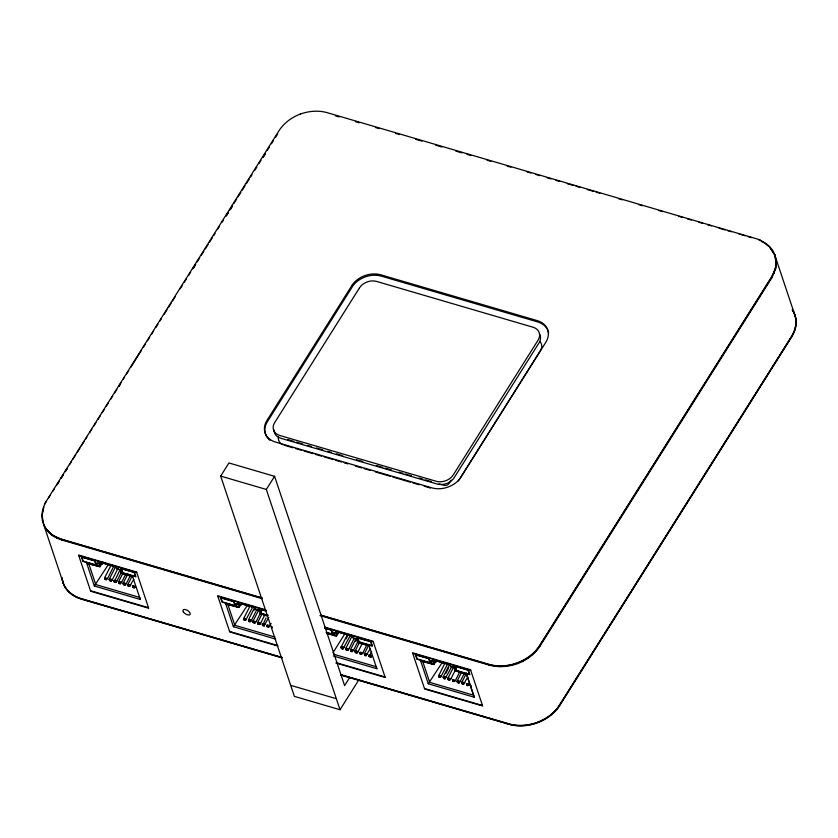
<?xml version="1.0" encoding="UTF-8"?>
<svg xmlns="http://www.w3.org/2000/svg" width="838" height="838" viewBox="0 0 838 838"><rect width="100%" height="100%" fill="white"/><g stroke="black" fill="none" stroke-linecap="round" stroke-linejoin="round"><path stroke-width="1.26" d="M43.785 524.881L42.078 515.401L43.827 507.21M321.027 615.406L488.952 664.576C507.482 669.583 528.988 661.926 539.662 645.857L771.599 277.336L775.496 268.108L776.114 263.415L775.674 268.631L771.767 277.87L539.84 646.381C529.166 662.46 507.66 670.107 489.13 665.1L319.948 615.574M111.108 565.022L104.729 577.602L104.96 579.142A1.278 0.964 -18.5 0 0 106.321 579.645L107.725 578.262L114.083 565.577M118.148 568.091L112.365 579.624L110.951 581.006A1.278 0.964 -18.5 0 1 109.6 580.493L109.39 578.953L115.749 566.373M122.704 573.663L118.65 581.677L118.87 583.217A1.278 0.964 -18.5 0 0 120.232 583.719L121.636 582.337L125.69 574.271M130.33 575.622L126.276 583.698L124.872 585.081A1.278 0.964 -18.5 0 1 123.511 584.568L123.28 583.07L127.921 573.883M131.985 576.387L127.921 584.39L128.151 585.93A1.278 0.964 -18.5 0 0 129.513 586.443L133.808 579.288M132.75 587.145L132.603 585.951L135.557 586.411L134.143 587.794A1.278 0.964 -18.5 0 1 132.792 587.281L132.582 585.741M250.195 605.738L243.816 618.318L246.11 619.083L245.398 620.371A1.278 0.964 -18.5 0 1 244.036 619.858L243.921 619.261A1.247 0.744 -5.3 0 0 245.314 619.502L245.398 620.371M250.227 621.67L250.751 620.445L248.729 619.701L248.677 621.22A1.278 0.964 -18.5 0 0 250.038 621.733L251.442 620.34L256.648 609.97M260.712 612.473L256.082 621.702L254.679 623.084A1.278 0.964 -18.5 0 1 253.317 622.571L253.107 621.031L258.89 609.603M261.791 614.39L257.727 622.393L257.957 623.933A1.278 0.964 -18.5 0 0 259.319 624.446L260.723 623.063L264.766 614.987L260.262 613.667L267.291 616.129M271.753 627.411L271.868 628.008L271.659 626.468M347.634 634.272L341.255 646.852L343.559 647.617L342.847 648.905A1.278 0.964 -18.5 0 1 341.485 648.392L341.37 647.795A1.247 0.744 -5.3 0 0 342.763 648.036L342.847 648.905M345.916 648.203L346.125 649.743A1.278 0.964 -18.5 0 0 347.487 650.257L348.891 648.874L354.097 638.493M358.151 641.007L353.531 650.236L352.117 651.618A1.278 0.964 -18.5 0 1 350.766 651.105L350.556 649.565L356.339 638.127M359.816 641.782L355.176 650.927L355.406 652.467A1.278 0.964 -18.5 0 0 356.758 652.98L358.161 651.587L362.215 643.521M364.467 653.64L364.677 655.18A1.278 0.964 -18.5 0 0 366.038 655.693L370.333 648.539M438.724 675.376L441.008 676.151L440.285 677.429A1.278 0.964 -18.5 0 1 438.934 676.926L438.819 676.329A1.247 0.744 -5.3 0 0 440.212 676.559L440.285 677.429M449.723 664.157L443.344 676.748L445.638 677.502L444.926 678.79A1.278 0.964 -18.5 0 1 443.574 678.277L443.449 677.68A1.247 0.744 -5.3 0 0 444.852 677.921L444.926 678.79M455.6 669.541L450.97 678.77L449.566 680.152A1.278 0.964 -18.5 0 1 448.204 679.639L447.995 678.089L453.777 666.66M458.847 682.865L458.763 681.996A1.247 0.744 -5.3 0 1 457.359 681.755L457.485 682.352A1.278 0.964 -18.5 0 0 458.847 682.865L459.559 681.577L457.255 680.854L461.319 672.809M467.782 677.073L463.477 684.227A1.278 0.964 -18.5 0 1 462.126 683.714L461.895 682.205L466.536 673.029M104.729 577.602L107.034 578.367L106.51 579.592M109.369 578.995L111.674 579.718L111.15 580.954M118.65 581.677L120.944 582.441L120.421 583.667M123.312 583.101L125.585 583.793L125.061 585.018M127.921 584.421L130.225 585.154L129.701 586.38M132.561 585.783L134.866 586.516L134.342 587.742M243.816 618.318L244.036 619.858M253.086 621.073L255.391 621.796L254.867 623.032M257.727 622.393L260.031 623.158L259.508 624.383M355.176 650.927L357.47 651.692L356.946 652.917M461.927 682.237L464.2 682.939L463.676 684.164M341.255 646.884L341.485 648.392M350.535 649.607L352.84 650.33L352.316 651.555M447.984 678.131L450.278 678.864L449.755 680.089M83.203 561.135L81.883 557.176M83.308 561.219L95.93 564.917L94.663 560.915M135.442 576.429L134.122 572.469M233.75 601.642L235.069 605.602L222.499 602.009L220.928 597.955L233.645 601.558M260.388 609.509L261.739 613.416M332.518 634.136L331.188 630.176M359.188 641.939L357.857 637.98M371.967 645.689L370.647 641.719M417.177 658.919L415.91 654.928L428.543 658.626M429.967 662.669L428.71 658.794M456.626 670.473L455.369 666.472L467.992 670.17M456.731 670.557L469.353 674.255L468.096 670.253M121.625 571.757L116.995 580.985L115.592 582.368A1.278 0.964 -18.5 0 1 114.24 581.855L119.436 571.118M253.17 606.303L245.586 620.309M253.883 610.483L255.035 608.168M268.83 617.501L263.949 625.808A1.278 0.964 -18.5 0 1 262.598 625.295L266.065 618.015M268.589 627.159L268.516 626.29A1.247 0.744 -5.3 0 1 267.113 626.049L267.238 626.646A1.278 0.964 -18.5 0 0 268.589 627.159L271.156 623.472M346.104 638.807L347.267 636.492M343.035 648.842L350.609 634.837M355.385 641.52L356.538 639.216M361.398 654.331L361.314 653.462A1.247 0.744 -5.3 0 1 359.921 653.231L360.036 653.818A1.278 0.964 -18.5 0 0 361.398 654.331L362.802 652.949L366.855 644.883M370.469 653.87L371.622 651.566M440.484 677.376L448.058 663.361M445.879 673.302L448.77 667.54M445.114 678.738L451.535 667.027M459.664 672.055L455.61 680.121L454.206 681.504A1.278 0.964 -18.5 0 1 452.845 681.001L452.73 680.393A1.247 0.744 -5.3 0 0 454.123 680.634L454.206 681.504M459.035 682.813L458.941 681.891L459.214 682.729L459.035 681.912L459.779 682.237L464.294 673.406M254.836 607.1L248.561 619.764M352.274 635.633L345.874 648.277L348.199 648.979L347.676 650.204M368.511 645.637L364.446 653.64L366.751 654.405L366.227 655.63M445.083 662.806L438.808 675.501M44.414 504.141L278.677 131.189C283.705 123.207 291.561 117.32 300.36 114.041M244.141 619.093L243.795 618.612L244.141 619.093L244.612 618.35M269.993 625.777L267.804 625.138L267.238 626.646M341.59 647.627L341.296 647.062L341.59 647.627L342.061 646.873L344.25 647.523M353.531 650.236L351.332 649.597L350.787 650.498L350.525 649.859L350.724 650.958M355.501 651.702L355.218 651.136L355.501 651.702L355.972 650.948L358.161 651.587M362.802 652.949L360.612 652.31L360.036 653.818M364.781 654.415L364.488 653.85L364.781 654.415L365.253 653.671L367.442 654.31M369.411 655.777L369.317 656.542A1.278 0.964 -18.5 0 0 370.679 657.055L372.082 655.662L369.893 655.023L369.411 655.777L369.129 655.211L369.338 655.924L369.076 655.295L369.286 656.081L369.108 654.991L371.391 655.766L370.867 656.992M441.699 676.046L439.5 675.407L438.934 676.926M446.329 677.408L444.14 676.769L443.574 678.277M460.251 681.483L458.061 680.844L457.485 682.352M464.891 682.844L462.691 682.195L462.147 683.106L461.885 682.467L462.094 683.253L461.843 682.509L462.084 683.567M466.86 684.311L466.766 685.065A1.278 0.964 -18.5 0 0 468.117 685.578L469.531 684.196L466.577 683.735L466.724 684.929M48.594 497.898L49.987 495.687M52.773 491.257L54.166 489.046M56.953 484.626L59.037 481.305M61.132 477.985L63.217 474.664M65.312 471.344L67.396 468.023M69.491 464.702L71.576 461.382M72.969 459.172L75.755 454.741M77.148 452.53L79.935 448.1M81.328 445.889L84.114 441.458M85.507 439.248L86.901 437.038M89.687 432.607L91.782 429.286M93.866 425.966L95.951 422.645M98.046 419.325L100.131 416.004M102.226 412.684L104.31 409.373M106.405 406.053L108.49 402.732M110.585 399.412L112.669 396.091M114.764 392.771L116.849 389.45M118.944 386.129L121.028 382.809M123.123 379.488L124.516 377.278M126.601 373.958L128.696 370.637M130.78 367.316L141.224 350.713M143.319 347.393L145.403 344.072M147.498 340.752L149.583 337.431M151.678 334.121L153.763 330.801M155.858 327.48L157.942 324.159M160.037 320.839L161.43 318.618M164.217 314.198L167.003 309.767M168.396 307.556L171.172 303.126M172.565 300.915L175.352 296.495M180.233 288.743L182.317 285.423M184.412 282.102L186.497 278.782M188.592 275.461L190.676 272.141M192.771 268.82L195.558 264.399M196.951 262.179L199.737 257.758M201.13 255.548L203.917 251.117M205.31 248.907L208.096 244.476M209.479 242.266L212.265 237.835M213.659 235.625L215.052 233.414M217.838 228.984L219.231 226.773M222.018 222.342L223.411 220.132M226.197 215.701L228.292 212.381M229.685 210.17L232.472 205.739M233.865 203.529L236.651 199.109M238.044 196.888L240.831 192.468M242.224 190.247L245.01 185.827M246.393 183.616L249.179 179.185M250.572 176.975L251.966 174.754M254.752 170.334L256.847 167.013M258.932 163.693L261.027 160.372M263.111 157.052L265.206 153.731M267.291 150.411L269.386 147.09M271.47 143.769L273.565 140.449M275.65 137.128L277.745 133.808M57.036 484.888L59.131 481.567M61.216 478.247L63.311 474.926M65.395 471.605L67.49 468.285M119.027 386.391L120.421 384.181M193.557 267.982L195.642 264.661M226.291 215.974L228.376 212.653M230.471 209.332L232.555 206.012M263.205 157.314L265.29 153.993M102.77 562.329L99.994 566.739L86.723 563.262L94.327 585.992L140.344 599.463L132.498 576.261L132.739 576.733L121.416 573.412L120.033 569.505L121.416 573.412M103.105 562.308L101.911 564.204L96.894 563.136L98.046 566.572M108.238 564.728L94.327 585.992M105.536 577.623L105.054 578.377L104.771 577.801L104.928 578.681L104.677 577.937L104.918 578.995M358.811 679.89L340.029 709.734L294.368 696.368L220.666 476.089L228.931 462.964L274.581 476.33L344.607 685.599L349.477 677.848M340.029 709.734L266.327 489.455L274.581 476.33M241.166 604.156L239.081 607.466L225.799 603.978L233.404 626.709L275.692 639.09M247.325 605.455L233.404 626.709M248.781 620.455L249.253 619.701L251.442 620.34M338.604 632.69L336.52 635.99L326.642 633.507M332.969 652.729L344.764 633.978M451.137 480.143L449.053 483.453A3.823 2.891 -18.5 0 1 443.983 485.328L438.976 483.861M458.376 480.949L540.426 350.588A11.428 8.631 -18.5 0 0 539.808 341.464M436.053 661.213L433.969 664.524L420.686 661.046L428.302 683.777L474.318 697.247L466.473 674.045L455.149 670.725L466.714 674.517M442.213 662.512L428.302 683.777M448.309 678.874L448.78 678.12L450.97 678.77M453.421 679.482L452.845 681.001M81.862 557.312L94.568 560.842M135.463 576.303L122.872 572.836L121.311 568.866L134.017 572.385M260.398 609.582L265.552 610.86M326.16 632.376L332.539 633.999M357.836 638.116L370.543 641.646M371.988 645.553L359.282 642.023M429.988 662.607L417.282 659.003M466.64 683.619L468.83 684.3L468.316 685.526M300.297 114.062C308.866 110.993 318.356 110.187 327.187 112.648L760.244 239.867M99.963 564.037L99.345 562.183L101.293 562.35L101.911 564.204L99.869 563.607M96.894 563.136L98.853 563.304L99.994 566.739L86.723 563.262M238.421 602.91L255.223 607.822L238.421 602.91L239.04 604.753L240.998 604.921L240.38 603.077M237.123 607.299L235.97 603.863L240.998 604.921M225.799 603.978L239.081 607.466L237.929 604.03M337.819 631.611L338.447 633.455L336.488 633.287L335.87 631.433L352.431 635.885L353.29 638.21L356.789 639.237L357.941 642.673L369.265 645.983L369.034 645.511L376.87 668.714L333.335 655.976M334.572 635.822L333.419 632.386L338.447 633.455M433.309 659.967L450.111 664.89L433.309 659.967L433.927 661.821L435.886 661.989L435.268 660.135M432.01 664.356L430.868 660.92L435.886 661.989M420.686 661.046L422.645 661.213L429.726 682.362L473.554 695.194L474.318 697.247M335.41 115.822L339.17 116.922M355.469 121.688L359.23 122.788M375.518 127.554L379.279 128.654M395.567 133.431L399.328 134.53M415.617 139.297L421.881 141.13M435.666 145.173L441.93 147.006M455.715 151.039L461.979 152.872M466.996 154.339L470.757 155.449M487.046 160.215L490.806 161.315M507.095 166.081L510.855 167.181M527.144 171.958L530.904 173.057M535.922 174.524L539.682 175.624M547.193 177.824L550.954 178.923M555.971 180.39L559.732 181.49M567.253 183.7L573.517 185.533M576.02 186.266L579.781 187.366M587.302 189.566L593.566 191.399M596.069 192.132L599.83 193.232M618.633 198.742L622.383 199.842M638.682 204.608L642.442 205.708M658.731 210.485L662.491 211.585M678.78 216.351L682.541 217.451M687.548 218.917L691.308 220.017M698.829 222.227L702.59 223.327M707.607 224.794L711.357 225.893M718.878 228.093L725.142 229.926M727.656 230.66L731.417 231.759M738.927 233.959L745.202 235.803M747.706 236.536L751.466 237.636M287.685 439.562L293.939 441.396M296.432 442.129L302.686 443.962M307.693 445.428L311.443 446.528M316.439 447.984L322.693 449.817M327.7 451.284L331.45 452.384M336.447 453.85L342.7 455.673M356.454 459.706L362.707 461.529M376.461 465.561L382.715 467.395M385.218 468.128L391.461 469.95M398.972 472.15L402.722 473.25M405.215 473.983L411.468 475.816M418.979 478.006L422.729 479.106M425.222 479.839L431.476 481.672M284.134 445.208L292.891 447.764M295.385 448.498L301.638 450.331M304.142 451.064L312.899 453.63M315.392 454.364L321.645 456.186M324.149 456.92L332.896 459.486M335.399 460.219L341.653 462.042M344.156 462.775L347.906 463.875M355.406 466.075L361.66 467.908M364.163 468.641L370.406 470.464M375.414 471.93L390.414 476.33M392.917 477.052L410.421 482.185M412.925 482.918L419.178 484.741M424.175 486.208L430.428 488.041M220.666 476.089L266.327 489.455M262.043 597.903L61.541 539.19A38.234 28.859 -18.5 0 1 46.509 501.218M320.944 615.144L488.858 664.314A38.234 28.859 -18.5 0 0 539.578 645.585L771.505 277.074A38.234 28.859 -18.5 0 0 758.505 239.762M262.304 598.688L61.803 539.986C55.423 537.975 49.117 534.288 45.713 528.39L52.344 535.094L61.624 539.452L262.126 598.164M265.772 609.844L217.65 595.745L229.759 631.967L277.891 646.056M324.966 627.17L373.088 641.259L385.208 677.481L335.849 663.026M78.741 555.552L136.741 572.543M217.817 596.279L265.95 610.368M325.134 627.704L373.266 641.793M412.715 653.336L470.715 670.327M102.519 562.707L115.906 566.635L116.765 568.95L120.263 569.976M266.117 610.86L259.958 609.058L261.487 613.625L267.636 615.427M325.301 628.196L331.46 629.987L332.979 634.555L326.83 632.753M99.345 562.183L116.136 567.106M324.767 628.196L331.094 630.092M335.87 631.433L352.672 636.356M115.906 566.635L116.524 568.478L118.86 569.17M256.774 609.54L259.351 610.703L255.611 609.205M352.431 635.885L353.049 637.739L356.789 639.237M454.007 667.289L450.498 666.262L454.238 667.76L454.007 667.289L455.39 671.196M235.97 603.863L239.04 604.753M333.419 632.386L336.488 633.287M430.868 660.92L433.927 661.821M261.844 613.489L268.17 615.396M121.185 572.941L131.367 575.926M327.469 633.339L336.52 635.99L335.378 632.554M356.559 638.765L357.711 642.201L367.903 645.176M423.777 661.538L433.969 664.524L432.817 661.088M112.365 579.624L110.166 578.985L109.694 579.728L109.474 579.079L109.558 580.346M114.806 580.336L116.995 580.985M121.636 582.337L118.682 581.876L118.828 583.07M126.276 583.698L124.087 583.059L123.615 583.803L123.396 583.154L123.469 584.421M130.917 585.06L127.963 584.599L128.109 585.783M256.082 621.702L253.128 621.241L253.275 622.435M260.723 623.063L257.769 622.603L257.915 623.786M263.163 623.776L265.363 624.415M348.891 648.874L345.937 648.413L346.084 649.607M274.906 637.027L234.829 625.295L227.758 604.146M333.534 654.195L376.105 666.66L376.87 668.714M90.504 590.717L148.504 607.697M229.581 631.433L277.713 645.522M336.897 662.858L385.03 676.947M424.478 688.501L482.479 705.481M281.945 657.38L81.433 598.667A38.234 28.859 -18.5 0 1 62.201 579.194M340.836 674.621L508.76 723.791A38.234 28.859 -18.5 0 0 559.47 705.062L791.407 336.551A38.234 28.859 -18.5 0 0 792.287 309.651M282.029 657.641L81.527 598.929A38.234 28.859 -18.5 0 1 62.504 580.577M340.93 674.883L508.855 724.053A38.234 28.859 -18.5 0 0 559.564 705.324L791.491 336.813A38.234 28.859 -18.5 0 0 792.381 309.913M282.123 657.903L81.611 599.201A38.234 28.859 -18.5 0 1 62.599 580.839M341.014 675.145L508.938 724.315A38.234 28.859 -18.5 0 0 559.648 705.596L791.585 337.075A38.234 28.859 -18.5 0 0 793.073 311.149M290.692 685.348L336.342 698.714M461.948 682.279L462.22 682.949M794.393 313.684L774.584 254.469L769.546 246.822L765.848 243.722L761.491 241.218L761.658 241.753M767.87 245.806L765.848 243.722M769.724 247.357L774.762 255.003M45.891 528.914L43.607 524.347L63.416 583.562M457.579 681.587L457.297 681.022L457.443 682.205M443.669 677.513L443.386 676.947L443.532 678.131M439.028 676.161L438.745 675.585L438.892 676.779M360.141 653.064L359.848 652.488L359.994 653.682M350.86 650.34L350.525 649.859M267.332 625.892L267.008 625.148L269.302 625.871L268.778 627.107M262.692 624.53L262.388 623.744L264.672 624.52L264.148 625.745M271.889 627.4L271.627 626.761L271.826 627.861M248.436 619.973L248.635 621.073M140.344 599.463L139.579 597.41L95.752 584.578L88.671 563.429M772.479 250.436L772.657 250.96M775.496 268.108L775.674 268.631M773.977 272.779L774.155 273.314M771.599 277.336L771.767 277.87M539.662 645.857L539.84 646.381M536.467 650.173L536.645 650.697M532.539 654.143L532.717 654.667M527.982 657.673L528.16 658.197M522.902 660.679L523.08 661.203M517.423 663.078L517.601 663.602M511.683 664.817L511.861 665.351M505.817 665.854L505.995 666.388M499.982 666.158L500.16 666.692M494.315 665.728L494.493 666.262M488.952 664.576L489.13 665.1M466.473 674.045L473.554 695.194M449.88 664.419L450.729 666.734M259.11 610.232L260.503 614.139M254.993 607.351L255.841 609.676M61.624 539.452L61.803 539.986M56.701 537.598L56.879 538.132M52.344 535.094L52.511 535.629M42.686 510.719L42.864 511.243M48.646 531.994L48.824 532.528M42.078 515.401L42.256 515.936M42.382 519.989L42.56 520.513M471.113 685.557L471.396 686.427M466.766 685.065L466.64 684.468A1.247 0.744 -5.3 0 0 468.044 684.709L468.117 685.578M462.126 683.714L462.01 683.117A1.247 0.744 -5.3 0 0 463.404 683.358L463.477 684.227M448.204 679.639L448.089 679.042A1.247 0.744 -5.3 0 0 449.482 679.283L449.566 680.152M369.317 656.542L369.202 655.945A1.247 0.744 -5.3 0 0 370.595 656.185L370.679 657.055M364.677 655.18L364.561 654.583A1.247 0.744 -5.3 0 0 365.955 654.824L366.038 655.693M355.406 652.467L355.281 651.87A1.247 0.744 -5.3 0 0 356.684 652.111L356.758 652.98M350.766 651.105L350.651 650.508A1.247 0.744 -5.3 0 0 352.044 650.749L352.117 651.618M346.125 649.743L346.01 649.146A1.247 0.744 -5.3 0 0 347.403 649.387L347.487 650.257M262.598 625.295L262.483 624.698A1.247 0.744 -5.3 0 0 263.876 624.939L263.949 625.808M257.957 623.933L257.842 623.336A1.247 0.744 -5.3 0 0 259.235 623.577L259.319 624.446M253.317 622.571L253.202 621.974A1.247 0.744 -5.3 0 0 254.595 622.215L254.679 623.084M248.677 621.22L248.561 620.623A1.247 0.744 -5.3 0 0 249.954 620.864L250.038 621.733M132.792 587.281L132.676 586.684A1.247 0.744 -5.3 0 0 134.07 586.925L134.143 587.794M128.151 585.93L128.036 585.333A1.247 0.744 -5.3 0 0 129.429 585.573L129.513 586.443M123.511 584.568L123.396 583.971A1.247 0.744 -5.3 0 0 124.789 584.212L124.872 585.081M118.87 583.217L118.755 582.609A1.247 0.744 -5.3 0 0 120.148 582.85L120.232 583.719M114.24 581.855L114.115 581.258A1.247 0.744 -5.3 0 0 115.518 581.499L115.592 582.368M109.6 580.493L109.485 579.896A1.247 0.744 -5.3 0 0 110.878 580.137L110.951 581.006M104.96 579.142L104.844 578.545A1.247 0.744 -5.3 0 0 106.237 578.775L106.321 579.645M452.803 680.854L452.614 679.492L454.049 679.828L455.139 680.875L454.406 680.55L454.584 681.367L454.311 680.54L454.395 681.451M448.162 679.492L448.016 678.309M369.275 656.395L369.034 655.337M364.635 655.033L364.394 653.975M355.364 652.32L355.123 651.262M341.443 648.245L341.202 647.187M267.196 626.499L266.955 625.452M262.556 625.148L262.315 624.09M244.005 619.711L243.764 618.654M114.198 581.708L114.02 580.305L116.304 581.08L115.78 582.305M774.584 254.469L776.292 263.949M359.795 652.572L360.005 653.368L360.099 652.299L362.11 653.043L361.587 654.279M62.379 579.728A38.234 28.859 -18.5 0 1 62.106 577.455M269.983 440.327A21.893 16.519 -18.5 0 1 268.621 439.112M268.003 438.452A21.893 16.519 -18.5 0 1 267.437 421.64L352.274 286.847A21.893 16.519 -18.5 0 1 381.311 276.131L537.608 321.897A21.893 16.519 -18.5 0 1 548.628 333.042M282.668 444.653A11.428 8.631 -18.5 0 1 278.478 436.608M274.068 430.072A12.968 9.794 -18.5 0 0 280.699 438.232L436.996 483.987A12.968 9.794 -18.5 0 0 454.206 477.639L539.033 342.857A12.968 9.794 -18.5 0 0 539.337 333.723M351.845 285.559L267.008 420.351A21.893 16.519 -18.5 0 0 275.618 442.087L431.916 487.852A21.893 16.519 -18.5 0 0 460.952 477.136L545.779 342.344A21.893 16.519 -18.5 0 0 537.179 320.608L380.881 274.843A21.893 16.519 -18.5 0 0 351.845 285.559M359.512 287.811L274.686 422.593A12.968 9.794 -18.5 0 0 279.777 435.477L436.074 481.242A12.968 9.794 -18.5 0 0 453.285 474.884L538.111 340.102A12.968 9.794 -18.5 0 0 533.01 327.218L376.712 281.453A12.968 9.794 -18.5 0 0 359.512 287.811M136.563 572.008L78.563 555.028L90.682 591.24L148.682 608.22L136.563 572.008M470.537 669.792L412.537 652.812L424.656 689.025L482.646 706.005L470.537 669.792M94.924 560.737L81.391 556.778L82.92 561.345L96.454 565.304L94.924 560.737M134.415 572.302L120.882 568.342L122.4 572.899L135.945 576.869L134.415 572.302M234.012 601.464L220.478 597.494L222.007 602.061L235.541 606.021L234.012 601.464M370.941 641.552L357.407 637.592L358.936 642.159L372.47 646.119L370.941 641.552M428.899 658.521L415.365 654.562L416.895 659.129L430.428 663.088L428.899 658.521M468.39 670.086L454.845 666.126L456.375 670.683L469.909 674.653L468.39 670.086M262.472 623.881L262.566 624.834L262.472 623.881M357.585 652.488L357.302 651.817L357.585 652.488M260.136 623.954L259.853 623.294L260.136 623.954M250.866 621.241L250.572 620.57L250.866 621.241M134.97 587.312L134.688 586.642L134.97 587.312M111.779 580.514L111.496 579.854L111.779 580.514M452.866 680.383L452.604 679.744L452.866 680.383M267.249 626.038L266.997 625.399L267.249 626.038M253.338 621.964L253.076 621.325L253.338 621.964M244.057 619.251L243.795 618.612L244.057 619.251M128.172 585.322L127.91 584.683L128.172 585.322M114.251 581.247L113.999 580.608L114.251 581.247M104.98 578.524L104.719 577.885L104.98 578.524M466.735 684.615L466.483 683.871L466.735 684.615M457.454 681.902L457.202 681.158L457.454 681.902M448.173 679.178L447.932 678.434L448.173 679.178M443.543 677.827L443.292 677.083L443.543 677.827M257.926 623.482L257.675 622.728L257.926 623.482M132.76 586.83L132.509 586.087L132.76 586.83M123.479 584.117L123.228 583.363L123.479 584.117M118.839 582.756L118.598 582.012L118.839 582.756M109.569 580.043L109.317 579.299L109.569 580.043M371.045 656.908L370.773 656.081L371.045 656.908M347.854 650.12L347.581 649.282L347.854 650.12M264.326 625.661L264.054 624.834L264.326 625.661M115.969 582.232L115.696 581.394L115.969 582.232M183.354 611.876A4.159 2.011 32.2 0 0 189.723 614.788A4.159 2.011 32.2 0 0 186.675 609.991A4.159 2.011 32.2 0 0 183.354 611.876"/></g></svg>
